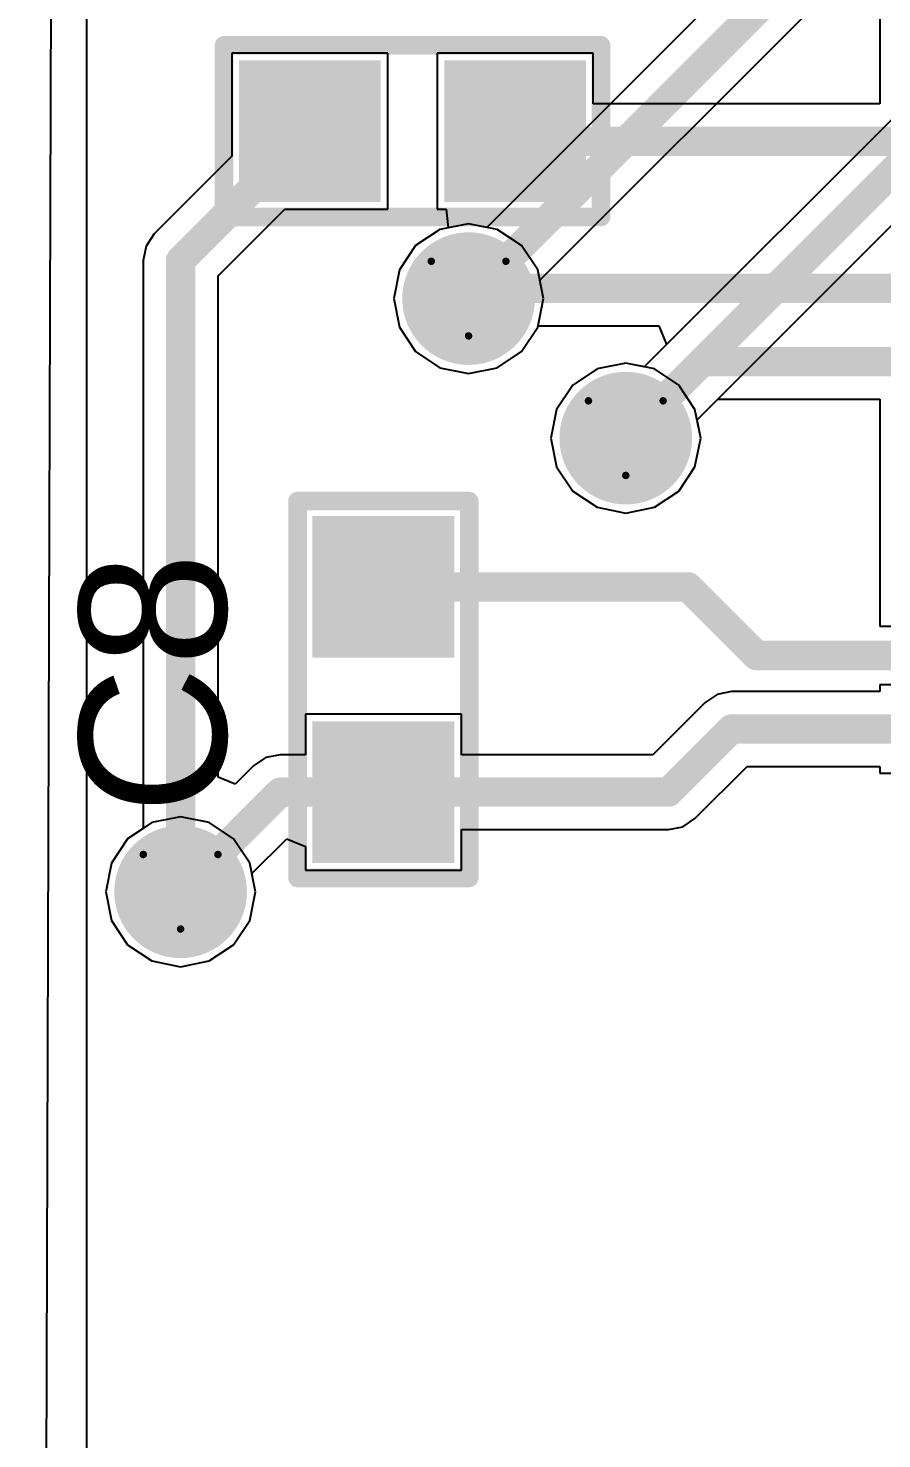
# Model space of a CAD drawing. Header units: inches. Extents: x -3 to 423, y -3 to 110.
# Drawn here: x 32.39 to 38.2, y 40.2 to 49.8 of the extents above; entities that cross this region are included whole.
import ezdxf

# ---------------------------------------------------------------- set-up
doc = ezdxf.new("R2010")
doc.units = ezdxf.units.IN
for name, color, linetype in [('Bottom Layer', 5, 'Continuous'), ('Bottom Solder', 6, 'Continuous'), ('Drill Drawing', 1, 'Continuous'), ('Mid Layer', 16, 'Continuous'), ('Mid Layer 2', 76, 'Continuous'), ('Top Layer', 1, 'Continuous'), ('Top Overlay', 2, 'Continuous'), ('Top Paste', 8, 'Continuous'), ('Top Solder', 216, 'Continuous'), ('Via Holes', 16, 'Continuous')]:
    doc.layers.add(name, color=color, linetype=linetype)
doc.styles.add('Arial', font='', dxfattribs={"height": 0.2})
doc.styles.get('Arial').set_extended_font_data('Arial')

# ---------------------------------------------------------------- blocks, each defined once
blk = doc.blocks.new('0603C_TBD_76')
at = {"layer": 'Top Layer'}
for points in [[(-0.381, 0.381), (0.381, 0.381), (0.381, -0.381), (-0.381, -0.381)], [(1.016, 0.381), (1.778, 0.381), (1.778, -0.381), (1.016, -0.381)]]:
    blk.add_hatch(color=1, dxfattribs=at).paths.add_polyline_path(points)
at = {"layer": 'Top Paste'}
for points in [[(-0.381, 0.381), (0.381, 0.381), (0.381, -0.381), (-0.381, -0.381)], [(1.016, 0.381), (1.778, 0.381), (1.778, -0.381), (1.016, -0.381)]]:
    blk.add_hatch(color=8, dxfattribs=at).paths.add_polyline_path(points)
at = {"layer": 'Top Solder'}
for points in [[(-0.4826, 0.4826), (0.4826, 0.4826), (0.4826, -0.4826), (-0.4826, -0.4826)], [(0.9144, 0.4826), (1.8796, 0.4826), (1.8796, -0.4826), (0.9144, -0.4826)]]:
    blk.add_hatch(color=216, dxfattribs=at).paths.add_polyline_path(points)
at = {"layer": 'Top Overlay'}
for points in [[(-0.5842, -0.5842, 0.127, 0.127, 0), (-0.5842, 0.5842, 0.127, 0.127, 0)], [(1.9812, 0.5842, 0.127, 0.127, 0), (-0.5842, 0.5842, 0.127, 0.127, 0)], [(1.9812, -0.5842, 0.127, 0.127, 0), (1.9812, 0.5842, 0.127, 0.127, 0)], [(1.9812, -0.5842, 0.127, 0.127, 0), (-0.5842, -0.5842, 0.127, 0.127, 0)]]:
    blk.add_lwpolyline(points, format="xyseb", dxfattribs=at)
for points in [[(-0.61595, 0.5842, 0.0635, 0.0635, 1), (-0.55245, 0.5842, 0.0635, 0.0635, 1)], [(-0.61595, 0.5842, 0.0635, 0.0635, 1), (-0.55245, 0.5842, 0.0635, 0.0635, 1)], [(1.94945, 0.5842, 0.0635, 0.0635, 1), (2.01295, 0.5842, 0.0635, 0.0635, 1)], [(1.94945, 0.5842, 0.0635, 0.0635, 1), (2.01295, 0.5842, 0.0635, 0.0635, 1)], [(-0.61595, -0.5842, 0.0635, 0.0635, 1), (-0.55245, -0.5842, 0.0635, 0.0635, 1)], [(-0.61595, -0.5842, 0.0635, 0.0635, 1), (-0.55245, -0.5842, 0.0635, 0.0635, 1)], [(1.94945, -0.5842, 0.0635, 0.0635, 1), (2.01295, -0.5842, 0.0635, 0.0635, 1)], [(1.94945, -0.5842, 0.0635, 0.0635, 1), (2.01295, -0.5842, 0.0635, 0.0635, 1)]]:
    blk.add_lwpolyline(points, format="xyseb", close=True, dxfattribs=at)
blk = doc.blocks.new('0603C_TBD_122')
at = {"layer": 'Top Layer'}
for points in [[(-0.381, 0.381), (0.381, 0.381), (0.381, -0.381), (-0.381, -0.381)], [(1.016, 0.381), (1.778, 0.381), (1.778, -0.381), (1.016, -0.381)]]:
    blk.add_hatch(color=1, dxfattribs=at).paths.add_polyline_path(points)
at = {"layer": 'Top Paste'}
for points in [[(-0.381, 0.381), (0.381, 0.381), (0.381, -0.381), (-0.381, -0.381)], [(1.016, 0.381), (1.778, 0.381), (1.778, -0.381), (1.016, -0.381)]]:
    blk.add_hatch(color=8, dxfattribs=at).paths.add_polyline_path(points)
at = {"layer": 'Top Solder'}
for points in [[(-0.4826, 0.4826), (0.4826, 0.4826), (0.4826, -0.4826), (-0.4826, -0.4826)], [(0.9144, 0.4826), (1.8796, 0.4826), (1.8796, -0.4826), (0.9144, -0.4826)]]:
    blk.add_hatch(color=216, dxfattribs=at).paths.add_polyline_path(points)
at = {"layer": 'Top Overlay'}
for points in [[(-0.5842, 0.5842, 0.127, 0.127, 0), (-0.5842, -0.5842, 0.127, 0.127, 0)], [(1.9812, 0.5842, 0.127, 0.127, 0), (-0.5842, 0.5842, 0.127, 0.127, 0)], [(1.9812, 0.5842, 0.127, 0.127, 0), (1.9812, -0.5842, 0.127, 0.127, 0)], [(1.9812, -0.5842, 0.127, 0.127, 0), (-0.5842, -0.5842, 0.127, 0.127, 0)]]:
    blk.add_lwpolyline(points, format="xyseb", dxfattribs=at)
for points in [[(-0.61595, 0.5842, 0.0635, 0.0635, 1), (-0.55245, 0.5842, 0.0635, 0.0635, 1)], [(-0.61595, 0.5842, 0.0635, 0.0635, 1), (-0.55245, 0.5842, 0.0635, 0.0635, 1)], [(1.94945, 0.5842, 0.0635, 0.0635, 1), (2.01295, 0.5842, 0.0635, 0.0635, 1)], [(1.94945, 0.5842, 0.0635, 0.0635, 1), (2.01295, 0.5842, 0.0635, 0.0635, 1)], [(-0.61595, -0.5842, 0.0635, 0.0635, 1), (-0.55245, -0.5842, 0.0635, 0.0635, 1)], [(-0.61595, -0.5842, 0.0635, 0.0635, 1), (-0.55245, -0.5842, 0.0635, 0.0635, 1)], [(1.94945, -0.5842, 0.0635, 0.0635, 1), (2.01295, -0.5842, 0.0635, 0.0635, 1)], [(1.94945, -0.5842, 0.0635, 0.0635, 1), (2.01295, -0.5842, 0.0635, 0.0635, 1)]]:
    blk.add_lwpolyline(points, format="xyseb", close=True, dxfattribs=at)

msp = doc.modelspace()

# ---------------------------------------------------------------- hatches: boundary and pattern name
at = {"layer": 'Bottom Layer'}
h = msp.add_hatch(color=5, dxfattribs=at)
edge = h.paths.add_edge_path()
edge.add_arc((35.39, 47.96), 0.35, 0, 360)
h = msp.add_hatch(color=5, dxfattribs=at)
edge = h.paths.add_edge_path()
edge.add_arc((36.46, 47.01), 0.35, 0, 360)
h = msp.add_hatch(color=5, dxfattribs=at)
edge = h.paths.add_edge_path()
edge.add_arc((33.43, 43.9214), 0.35, 0, 360)
at = {"layer": 'Bottom Solder'}
h = msp.add_hatch(color=6, dxfattribs=at)
edge = h.paths.add_edge_path()
edge.add_arc((35.39, 47.96), 0.4516, 0, 360)
h = msp.add_hatch(color=6, dxfattribs=at)
edge = h.paths.add_edge_path()
edge.add_arc((36.46, 47.01), 0.4516, 0, 360)
h = msp.add_hatch(color=6, dxfattribs=at)
edge = h.paths.add_edge_path()
edge.add_arc((33.43, 43.9214), 0.4516, 0, 360)
at = {"layer": 'Mid Layer'}
h = msp.add_hatch(color=16, dxfattribs=at)
edge = h.paths.add_edge_path()
edge.add_arc((35.39, 47.96), 0.35, 0, 360)
h = msp.add_hatch(color=16, dxfattribs=at)
edge = h.paths.add_edge_path()
edge.add_arc((36.46, 47.01), 0.35, 0, 360)
h = msp.add_hatch(color=16, dxfattribs=at)
edge = h.paths.add_edge_path()
edge.add_arc((33.43, 43.9214), 0.35, 0, 360)
at = {"layer": 'Mid Layer 2'}
h = msp.add_hatch(color=76, dxfattribs=at)
edge = h.paths.add_edge_path()
edge.add_arc((35.39, 47.96), 0.35, 0, 360)
h = msp.add_hatch(color=76, dxfattribs=at)
edge = h.paths.add_edge_path()
edge.add_arc((36.46, 47.01), 0.35, 0, 360)
h = msp.add_hatch(color=76, dxfattribs=at)
edge = h.paths.add_edge_path()
edge.add_arc((33.43, 43.9214), 0.35, 0, 360)
at = {"layer": 'Top Layer'}
h = msp.add_hatch(color=1, dxfattribs=at)
edge = h.paths.add_edge_path()
edge.add_arc((35.39, 47.96), 0.35, 0, 360)
h = msp.add_hatch(color=1, dxfattribs=at)
edge = h.paths.add_edge_path()
edge.add_arc((36.46, 47.01), 0.35, 0, 360)
h = msp.add_hatch(color=1, dxfattribs=at)
edge = h.paths.add_edge_path()
edge.add_arc((33.43, 43.9214), 0.35, 0, 360)
at = {"layer": 'Top Solder'}
h = msp.add_hatch(color=216, dxfattribs=at)
edge = h.paths.add_edge_path()
edge.add_arc((35.39, 47.96), 0.4516, 0, 360)
h = msp.add_hatch(color=216, dxfattribs=at)
edge = h.paths.add_edge_path()
edge.add_arc((36.46, 47.01), 0.4516, 0, 360)
h = msp.add_hatch(color=216, dxfattribs=at)
edge = h.paths.add_edge_path()
edge.add_arc((33.43, 43.9214), 0.4516, 0, 360)
at = {"layer": 'Via Holes'}
h = msp.add_hatch(color=7, dxfattribs=at)
edge = h.paths.add_edge_path()
edge.add_arc((35.39, 47.96), 0.25, 0, 360)
h = msp.add_hatch(color=7, dxfattribs=at)
edge = h.paths.add_edge_path()
edge.add_arc((36.46, 47.01), 0.25, 0, 360)
h = msp.add_hatch(color=7, dxfattribs=at)
edge = h.paths.add_edge_path()
edge.add_arc((33.43, 43.9214), 0.25, 0, 360)

# ---------------------------------------------------------------- linework, layer by layer
at = {"layer": 'Bottom Layer'}
for p, q in [((32.4621, 22.5686), (32.584, 60.6806)), ((38.4547, 51.3852), (35.5145, 48.445)), ((35.875, 48.0845), (38.8898, 51.0994)), ((39.2111, 50.1216), (36.5845, 47.495)), ((36.945, 47.1345), (39.6462, 49.8358)), ((35.1949, 48.431), (35.0295, 48.3205)), ((35.39, 48.4698), (35.1949, 48.431)), ((35.5145, 48.445), (35.39, 48.4698)), ((35.0295, 48.3205), (34.919, 48.1551)), ((34.919, 48.1551), (34.8802, 47.96)), ((35.8998, 47.96), (35.875, 48.0845)), ((34.8802, 47.96), (34.919, 47.7649)), ((35.861, 47.7649), (35.8998, 47.96)), ((34.919, 47.7649), (35.0295, 47.5995)), ((35.7505, 47.5995), (35.861, 47.7649)), ((35.0295, 47.5995), (35.1949, 47.489)), ((35.5851, 47.489), (35.7505, 47.5995)), ((35.1949, 47.489), (35.39, 47.4502)), ((35.39, 47.4502), (35.5851, 47.489)), ((36.2649, 47.481), (36.0995, 47.3705)), ((36.46, 47.5198), (36.2649, 47.481)), ((36.5845, 47.495), (36.46, 47.5198)), ((36.0995, 47.3705), (35.989, 47.2051)), ((35.989, 47.2051), (35.9502, 47.01)), ((36.9698, 47.01), (36.945, 47.1345)), ((35.9502, 47.01), (35.989, 46.8149)), ((36.931, 46.8149), (36.9698, 47.01)), ((35.989, 46.8149), (36.0995, 46.6495)), ((36.8205, 46.6495), (36.931, 46.8149)), ((36.0995, 46.6495), (36.2649, 46.539)), ((36.6551, 46.539), (36.8205, 46.6495)), ((36.2649, 46.539), (36.46, 46.5002)), ((36.46, 46.5002), (36.6551, 46.539)), ((33.2349, 44.3924), (33.0695, 44.2819)), ((33.43, 44.4312), (33.2349, 44.3924)), ((33.6251, 44.3924), (33.43, 44.4312)), ((33.7905, 44.2819), (33.6251, 44.3924)), ((33.0695, 44.2819), (32.959, 44.1165)), ((33.901, 44.1165), (33.7905, 44.2819)), ((32.959, 44.1165), (32.9202, 43.9214)), ((33.9398, 43.9214), (33.901, 44.1165)), ((32.9202, 43.9214), (32.959, 43.7263)), ((33.901, 43.7263), (33.9398, 43.9214)), ((32.959, 43.7263), (33.0695, 43.5609)), ((33.7905, 43.5609), (33.901, 43.7263)), ((33.0695, 43.5609), (33.2349, 43.4504)), ((33.6251, 43.4504), (33.7905, 43.5609)), ((33.2349, 43.4504), (33.43, 43.4116)), ((33.43, 43.4116), (33.6251, 43.4504))]:
    msp.add_line(p, q, dxfattribs=at)
for points in [[(35.39, 47.96, 0.2, 0.2, 0), (38.7096, 51.2796, 0.2, 0.2, 0)], [(36.46, 47.01, 0.2, 0.2, 0), (39.466, 50.016, 0.2, 0.2, 0)]]:
    msp.add_lwpolyline(points, format="xyseb", dxfattribs=at)
for points in [[(35.34, 47.96, 0.1, 0.1, 1), (35.44, 47.96, 0.1, 0.1, 1)], [(36.41, 47.01, 0.1, 0.1, 1), (36.51, 47.01, 0.1, 0.1, 1)]]:
    msp.add_lwpolyline(points, format="xyseb", close=True, dxfattribs=at)
at = {"layer": 'Drill Drawing'}
for points in [[(35.136, 48.214, 0.0508, 0.0508, 0), (35.644, 48.214, 0.0508, 0.0508, 0)], [(35.136, 48.214, 0.0508, 0.0508, 0), (35.39, 47.706, 0.0508, 0.0508, 0)], [(35.39, 47.706, 0.0508, 0.0508, 0), (35.644, 48.214, 0.0508, 0.0508, 0)], [(36.206, 47.264, 0.0508, 0.0508, 0), (36.714, 47.264, 0.0508, 0.0508, 0)], [(36.206, 47.264, 0.0508, 0.0508, 0), (36.46, 46.756, 0.0508, 0.0508, 0)], [(36.46, 46.756, 0.0508, 0.0508, 0), (36.714, 47.264, 0.0508, 0.0508, 0)], [(33.176, 44.1754, 0.0508, 0.0508, 0), (33.684, 44.1754, 0.0508, 0.0508, 0)], [(33.176, 44.1754, 0.0508, 0.0508, 0), (33.43, 43.6674, 0.0508, 0.0508, 0)], [(33.43, 43.6674, 0.0508, 0.0508, 0), (33.684, 44.1754, 0.0508, 0.0508, 0)]]:
    msp.add_lwpolyline(points, format="xyseb", dxfattribs=at)
for points in [[(35.1233, 48.214, 0.0254, 0.0254, 1), (35.1487, 48.214, 0.0254, 0.0254, 1)], [(35.1233, 48.214, 0.0254, 0.0254, 1), (35.1487, 48.214, 0.0254, 0.0254, 1)], [(35.6313, 48.214, 0.0254, 0.0254, 1), (35.6567, 48.214, 0.0254, 0.0254, 1)], [(35.6313, 48.214, 0.0254, 0.0254, 1), (35.6567, 48.214, 0.0254, 0.0254, 1)], [(35.3773, 47.706, 0.0254, 0.0254, 1), (35.4027, 47.706, 0.0254, 0.0254, 1)], [(35.3773, 47.706, 0.0254, 0.0254, 1), (35.4027, 47.706, 0.0254, 0.0254, 1)], [(36.1933, 47.264, 0.0254, 0.0254, 1), (36.2187, 47.264, 0.0254, 0.0254, 1)], [(36.1933, 47.264, 0.0254, 0.0254, 1), (36.2187, 47.264, 0.0254, 0.0254, 1)], [(36.7013, 47.264, 0.0254, 0.0254, 1), (36.7267, 47.264, 0.0254, 0.0254, 1)], [(36.7013, 47.264, 0.0254, 0.0254, 1), (36.7267, 47.264, 0.0254, 0.0254, 1)], [(36.4473, 46.756, 0.0254, 0.0254, 1), (36.4727, 46.756, 0.0254, 0.0254, 1)], [(36.4473, 46.756, 0.0254, 0.0254, 1), (36.4727, 46.756, 0.0254, 0.0254, 1)], [(33.1633, 44.1754, 0.0254, 0.0254, 1), (33.1887, 44.1754, 0.0254, 0.0254, 1)], [(33.1633, 44.1754, 0.0254, 0.0254, 1), (33.1887, 44.1754, 0.0254, 0.0254, 1)], [(33.6713, 44.1754, 0.0254, 0.0254, 1), (33.6967, 44.1754, 0.0254, 0.0254, 1)], [(33.6713, 44.1754, 0.0254, 0.0254, 1), (33.6967, 44.1754, 0.0254, 0.0254, 1)], [(33.4173, 43.6674, 0.0254, 0.0254, 1), (33.4427, 43.6674, 0.0254, 0.0254, 1)], [(33.4173, 43.6674, 0.0254, 0.0254, 1), (33.4427, 43.6674, 0.0254, 0.0254, 1)]]:
    msp.add_lwpolyline(points, format="xyseb", close=True, dxfattribs=at)
at = {"layer": 'Mid Layer'}
for p, q in [((32.3928, 0.8899), (32.584, 60.6806)), ((35.1949, 48.431), (35.0295, 48.3205)), ((35.39, 48.4698), (35.1949, 48.431)), ((35.5851, 48.431), (35.39, 48.4698)), ((35.7505, 48.3205), (35.5851, 48.431)), ((35.0295, 48.3205), (34.919, 48.1551)), ((35.861, 48.1551), (35.7505, 48.3205)), ((34.919, 48.1551), (34.8802, 47.96)), ((35.8998, 47.96), (35.861, 48.1551)), ((34.8802, 47.96), (34.919, 47.7649)), ((35.861, 47.7649), (35.8998, 47.96)), ((34.919, 47.7649), (35.0295, 47.5995)), ((35.7505, 47.5995), (35.861, 47.7649)), ((35.0295, 47.5995), (35.1949, 47.489)), ((35.5851, 47.489), (35.7505, 47.5995)), ((35.1949, 47.489), (35.39, 47.4502)), ((35.39, 47.4502), (35.5851, 47.489)), ((36.2649, 47.481), (36.0995, 47.3705)), ((36.46, 47.5198), (36.2649, 47.481)), ((36.6551, 47.481), (36.46, 47.5198)), ((36.8205, 47.3705), (36.6551, 47.481)), ((36.0995, 47.3705), (35.989, 47.2051)), ((36.931, 47.2051), (36.8205, 47.3705)), ((35.989, 47.2051), (35.9502, 47.01)), ((36.9698, 47.01), (36.931, 47.2051)), ((35.9502, 47.01), (35.989, 46.8149)), ((36.931, 46.8149), (36.9698, 47.01)), ((35.989, 46.8149), (36.0995, 46.6495)), ((36.8205, 46.6495), (36.931, 46.8149)), ((36.0995, 46.6495), (36.2649, 46.539)), ((36.6551, 46.539), (36.8205, 46.6495)), ((36.2649, 46.539), (36.46, 46.5002)), ((36.46, 46.5002), (36.6551, 46.539)), ((33.2349, 44.3924), (33.0695, 44.2819)), ((33.43, 44.4312), (33.2349, 44.3924)), ((33.6251, 44.3924), (33.43, 44.4312)), ((33.7905, 44.2819), (33.6251, 44.3924)), ((33.0695, 44.2819), (32.959, 44.1165)), ((33.901, 44.1165), (33.7905, 44.2819)), ((32.959, 44.1165), (32.9202, 43.9214)), ((33.9398, 43.9214), (33.901, 44.1165)), ((32.9202, 43.9214), (32.959, 43.7263)), ((33.901, 43.7263), (33.9398, 43.9214)), ((32.959, 43.7263), (33.0695, 43.5609)), ((33.7905, 43.5609), (33.901, 43.7263)), ((33.0695, 43.5609), (33.2349, 43.4504)), ((33.6251, 43.4504), (33.7905, 43.5609)), ((33.2349, 43.4504), (33.43, 43.4116)), ((33.43, 43.4116), (33.6251, 43.4504))]:
    msp.add_line(p, q, dxfattribs=at)
at = {"layer": 'Mid Layer 2'}
for p, q in [((32.7911, 22.3499), (32.7916, 62.1605)), ((35.1949, 48.431), (35.0295, 48.3205)), ((35.39, 48.4698), (35.1949, 48.431)), ((35.5851, 48.431), (35.39, 48.4698)), ((35.7505, 48.3205), (35.5851, 48.431)), ((35.0295, 48.3205), (34.919, 48.1551)), ((35.861, 48.1551), (35.7505, 48.3205)), ((34.919, 48.1551), (34.8802, 47.96)), ((35.8998, 47.96), (35.861, 48.1551)), ((34.8802, 47.96), (34.919, 47.7649)), ((35.861, 47.7649), (35.8998, 47.96)), ((34.919, 47.7649), (35.0295, 47.5995)), ((35.7505, 47.5995), (35.861, 47.7649)), ((35.0295, 47.5995), (35.1949, 47.489)), ((35.5851, 47.489), (35.7505, 47.5995)), ((35.1949, 47.489), (35.39, 47.4502)), ((35.39, 47.4502), (35.5851, 47.489)), ((36.2649, 47.481), (36.0995, 47.3705)), ((36.46, 47.5198), (36.2649, 47.481)), ((36.6551, 47.481), (36.46, 47.5198)), ((36.8205, 47.3705), (36.6551, 47.481)), ((36.0995, 47.3705), (35.989, 47.2051)), ((36.931, 47.2051), (36.8205, 47.3705)), ((35.989, 47.2051), (35.9502, 47.01)), ((36.9698, 47.01), (36.931, 47.2051)), ((35.9502, 47.01), (35.989, 46.8149)), ((36.931, 46.8149), (36.9698, 47.01)), ((35.989, 46.8149), (36.0995, 46.6495)), ((36.8205, 46.6495), (36.931, 46.8149)), ((36.0995, 46.6495), (36.2649, 46.539)), ((36.6551, 46.539), (36.8205, 46.6495)), ((36.2649, 46.539), (36.46, 46.5002)), ((36.46, 46.5002), (36.6551, 46.539))]:
    msp.add_line(p, q, dxfattribs=at)
at = {"layer": 'Top Layer'}
for p, q in [((32.4591, 21.6136), (32.584, 60.6806)), ((38.1899, 50.23), (38.1899, 49.2849)), ((34.841, 49.631), (33.779, 49.631)), ((33.779, 49.631), (33.779, 48.9295)), ((34.841, 48.569), (34.841, 49.631)), ((36.238, 49.631), (35.176, 49.631)), ((35.176, 49.631), (35.176, 48.569)), ((36.238, 49.2849), (36.238, 49.631)), ((38.1899, 49.2849), (36.238, 49.2849)), ((33.779, 48.9295), (33.2498, 48.4002)), ((33.6849, 48.1144), (34.1395, 48.569)), ((34.1395, 48.569), (34.841, 48.569)), ((35.176, 48.569), (35.2378, 48.569)), ((35.2378, 48.569), (35.2503, 48.442)), ((35.1949, 48.431), (35.0295, 48.3205)), ((35.2503, 48.442), (35.1949, 48.431)), ((33.1945, 48.3175), (33.1751, 48.22)), ((33.2498, 48.4002), (33.1945, 48.3175)), ((35.0295, 48.3205), (34.919, 48.1551)), ((33.1751, 48.22), (33.1751, 44.3524)), ((33.6849, 44.7027), (33.6849, 48.1144)), ((34.919, 48.1551), (34.8802, 47.96)), ((34.8802, 47.96), (34.919, 47.7649)), ((34.919, 47.7649), (35.0295, 47.5995)), ((35.7505, 47.5995), (35.861, 47.7649)), ((35.861, 47.7649), (35.863, 47.7751)), ((35.863, 47.7751), (36.685, 47.7751)), ((36.685, 47.7751), (36.7376, 47.6481)), ((36.7376, 47.6481), (36.5845, 47.495)), ((35.0295, 47.5995), (35.1949, 47.489)), ((35.5851, 47.489), (35.7505, 47.5995)), ((35.1949, 47.489), (35.39, 47.4502)), ((35.39, 47.4502), (35.5851, 47.489)), ((36.2649, 47.481), (36.0995, 47.3705)), ((36.46, 47.5198), (36.2649, 47.481)), ((36.5845, 47.495), (36.46, 47.5198)), ((36.0995, 47.3705), (35.989, 47.2051)), ((36.945, 47.1345), (37.0856, 47.2751)), ((37.0856, 47.2751), (38.1899, 47.2751)), ((38.1899, 47.2751), (38.1899, 46.73)), ((35.989, 47.2051), (35.9502, 47.01)), ((36.9698, 47.01), (36.945, 47.1345)), ((35.9502, 47.01), (35.989, 46.8149)), ((36.931, 46.8149), (36.9698, 47.01)), ((35.989, 46.8149), (36.0995, 46.6495)), ((36.8205, 46.6495), (36.931, 46.8149)), ((38.1899, 46.73), (38.1899, 45.73)), ((36.0995, 46.6495), (36.2649, 46.539)), ((36.6551, 46.539), (36.8205, 46.6495)), ((36.2649, 46.539), (36.46, 46.5002)), ((36.46, 46.5002), (36.6551, 46.539)), ((38.1899, 45.73), (39.6899, 45.73)), ((39.6899, 45.33), (38.1899, 45.33)), ((38.1899, 45.33), (38.1899, 45.2849)), ((37.0824, 45.2655), (36.9998, 45.2102)), ((37.18, 45.2849), (37.0824, 45.2655)), ((38.1899, 45.2849), (37.18, 45.2849)), ((36.9998, 45.2102), (36.6444, 44.8549)), ((35.341, 45.131), (34.279, 45.131)), ((34.279, 45.131), (34.279, 44.8549)), ((35.341, 44.8549), (35.341, 45.131)), ((34.1086, 44.8549), (34.011, 44.8355)), ((34.279, 44.8549), (34.1086, 44.8549)), ((36.6444, 44.8549), (35.341, 44.8549)), ((33.9283, 44.7802), (33.8022, 44.6541)), ((34.011, 44.8355), (33.9283, 44.7802)), ((36.9302, 44.4198), (37.2856, 44.7751)), ((37.2856, 44.7751), (38.1899, 44.7751)), ((38.1899, 44.7751), (38.1899, 44.73)), ((33.8022, 44.6541), (33.6849, 44.7027)), ((38.1899, 44.73), (39.6899, 44.73)), ((36.8475, 44.3645), (36.9302, 44.4198)), ((33.0695, 44.2819), (32.959, 44.1165)), ((33.1751, 44.3524), (33.0695, 44.2819)), ((33.915, 44.046), (34.152, 44.2829)), ((34.152, 44.2829), (34.279, 44.2303)), ((35.341, 44.069), (35.341, 44.3451)), ((35.341, 44.3451), (36.75, 44.3451)), ((36.75, 44.3451), (36.8475, 44.3645)), ((34.279, 44.2303), (34.279, 44.069)), ((32.959, 44.1165), (32.9202, 43.9214)), ((33.9398, 43.9214), (33.915, 44.046)), ((34.279, 44.069), (35.341, 44.069)), ((32.9202, 43.9214), (32.959, 43.7263)), ((33.901, 43.7263), (33.9398, 43.9214)), ((32.959, 43.7263), (33.0695, 43.5609)), ((33.7905, 43.5609), (33.901, 43.7263)), ((33.0695, 43.5609), (33.2349, 43.4504)), ((33.6251, 43.4504), (33.7905, 43.5609)), ((33.2349, 43.4504), (33.43, 43.4116)), ((33.43, 43.4116), (33.6251, 43.4504))]:
    msp.add_line(p, q, dxfattribs=at)
for points in [[(34.31, 49.1, 0.2, 0.2, 0), (34.393, 49.183, 0.2, 0.2, 0)], [(33.43, 48.22, 0.2, 0.2, 0), (34.31, 49.1, 0.2, 0.2, 0)], [(35.707, 49.1, 0.2, 0.2, 0), (35.777, 49.03, 0.2, 0.2, 0)], [(35.777, 49.03, 0.2, 0.2, 0), (38.9399, 49.03, 0.2, 0.2, 0)], [(33.43, 43.9214, 0.2, 0.2, 0), (33.43, 48.22, 0.2, 0.2, 0)], [(35.39, 47.96, 0.2, 0.2, 0), (35.46, 48.03, 0.2, 0.2, 0)], [(35.46, 48.03, 0.2, 0.2, 0), (38.9399, 48.03, 0.2, 0.2, 0)], [(36.46, 47.01, 0.2, 0.2, 0), (36.98, 47.53, 0.2, 0.2, 0)], [(36.98, 47.53, 0.2, 0.2, 0), (38.9399, 47.53, 0.2, 0.2, 0)], [(34.81, 45.997, 0.2, 0.2, 0), (36.883, 45.997, 0.2, 0.2, 0)], [(36.883, 45.997, 0.2, 0.2, 0), (37.35, 45.53, 0.2, 0.2, 0)], [(37.35, 45.53, 0.2, 0.2, 0), (38.9399, 45.53, 0.2, 0.2, 0)], [(36.75, 44.6, 0.2, 0.2, 0), (37.18, 45.03, 0.2, 0.2, 0)], [(37.18, 45.03, 0.2, 0.2, 0), (38.9399, 45.03, 0.2, 0.2, 0)], [(33.43, 43.9214, 0.2, 0.2, 0), (34.1086, 44.6, 0.2, 0.2, 0)], [(34.1086, 44.6, 0.2, 0.2, 0), (34.81, 44.6, 0.2, 0.2, 0)], [(35.0628, 44.6, 0.2, 0.2, 0), (36.75, 44.6, 0.2, 0.2, 0)]]:
    msp.add_lwpolyline(points, format="xyseb", dxfattribs=at)
for points in [[(34.343, 49.183, 0.1, 0.1, 1), (34.443, 49.183, 0.1, 0.1, 1)], [(34.26, 49.1, 0.1, 0.1, 1), (34.36, 49.1, 0.1, 0.1, 1)], [(34.26, 49.1, 0.1, 0.1, 1), (34.36, 49.1, 0.1, 0.1, 1)], [(35.657, 49.1, 0.1, 0.1, 1), (35.757, 49.1, 0.1, 0.1, 1)], [(35.727, 49.03, 0.1, 0.1, 1), (35.827, 49.03, 0.1, 0.1, 1)], [(35.727, 49.03, 0.1, 0.1, 1), (35.827, 49.03, 0.1, 0.1, 1)], [(33.38, 48.22, 0.1, 0.1, 1), (33.48, 48.22, 0.1, 0.1, 1)], [(33.38, 48.22, 0.1, 0.1, 1), (33.48, 48.22, 0.1, 0.1, 1)], [(35.41, 48.03, 0.1, 0.1, 1), (35.51, 48.03, 0.1, 0.1, 1)], [(35.41, 48.03, 0.1, 0.1, 1), (35.51, 48.03, 0.1, 0.1, 1)], [(35.34, 47.96, 0.1, 0.1, 1), (35.44, 47.96, 0.1, 0.1, 1)], [(36.93, 47.53, 0.1, 0.1, 1), (37.03, 47.53, 0.1, 0.1, 1)], [(36.93, 47.53, 0.1, 0.1, 1), (37.03, 47.53, 0.1, 0.1, 1)], [(36.41, 47.01, 0.1, 0.1, 1), (36.51, 47.01, 0.1, 0.1, 1)], [(34.76, 45.997, 0.1, 0.1, 1), (34.86, 45.997, 0.1, 0.1, 1)], [(36.833, 45.997, 0.1, 0.1, 1), (36.933, 45.997, 0.1, 0.1, 1)], [(36.833, 45.997, 0.1, 0.1, 1), (36.933, 45.997, 0.1, 0.1, 1)], [(37.3, 45.53, 0.1, 0.1, 1), (37.4, 45.53, 0.1, 0.1, 1)], [(37.3, 45.53, 0.1, 0.1, 1), (37.4, 45.53, 0.1, 0.1, 1)], [(37.13, 45.03, 0.1, 0.1, 1), (37.23, 45.03, 0.1, 0.1, 1)], [(37.13, 45.03, 0.1, 0.1, 1), (37.23, 45.03, 0.1, 0.1, 1)], [(34.0586, 44.6, 0.1, 0.1, 1), (34.1586, 44.6, 0.1, 0.1, 1)], [(34.0586, 44.6, 0.1, 0.1, 1), (34.1586, 44.6, 0.1, 0.1, 1)], [(34.76, 44.6, 0.1, 0.1, 1), (34.86, 44.6, 0.1, 0.1, 1)], [(35.0128, 44.6, 0.1, 0.1, 1), (35.1128, 44.6, 0.1, 0.1, 1)], [(36.7, 44.6, 0.1, 0.1, 1), (36.8, 44.6, 0.1, 0.1, 1)], [(36.7, 44.6, 0.1, 0.1, 1), (36.8, 44.6, 0.1, 0.1, 1)], [(33.38, 43.9214, 0.1, 0.1, 1), (33.48, 43.9214, 0.1, 0.1, 1)], [(33.38, 43.9214, 0.1, 0.1, 1), (33.48, 43.9214, 0.1, 0.1, 1)]]:
    msp.add_lwpolyline(points, format="xyseb", close=True, dxfattribs=at)

# ---------------------------------------------------------------- block references
for name, p, rotation in [('0603C_TBD_122', (35.707, 49.1), 180), ('0603C_TBD_76', (34.81, 45.997), 270)]:
    msp.add_blockref(name, p, dxfattribs=dict(rotation=rotation))

# ---------------------------------------------------------------- texts
at = {"layer": 'Top Overlay', "style": 'Arial'}
msp.add_text('C8', height=1, rotation=90, dxfattribs=at).set_placement((33.74, 44.447))

doc.saveas('drawing.dxf')
